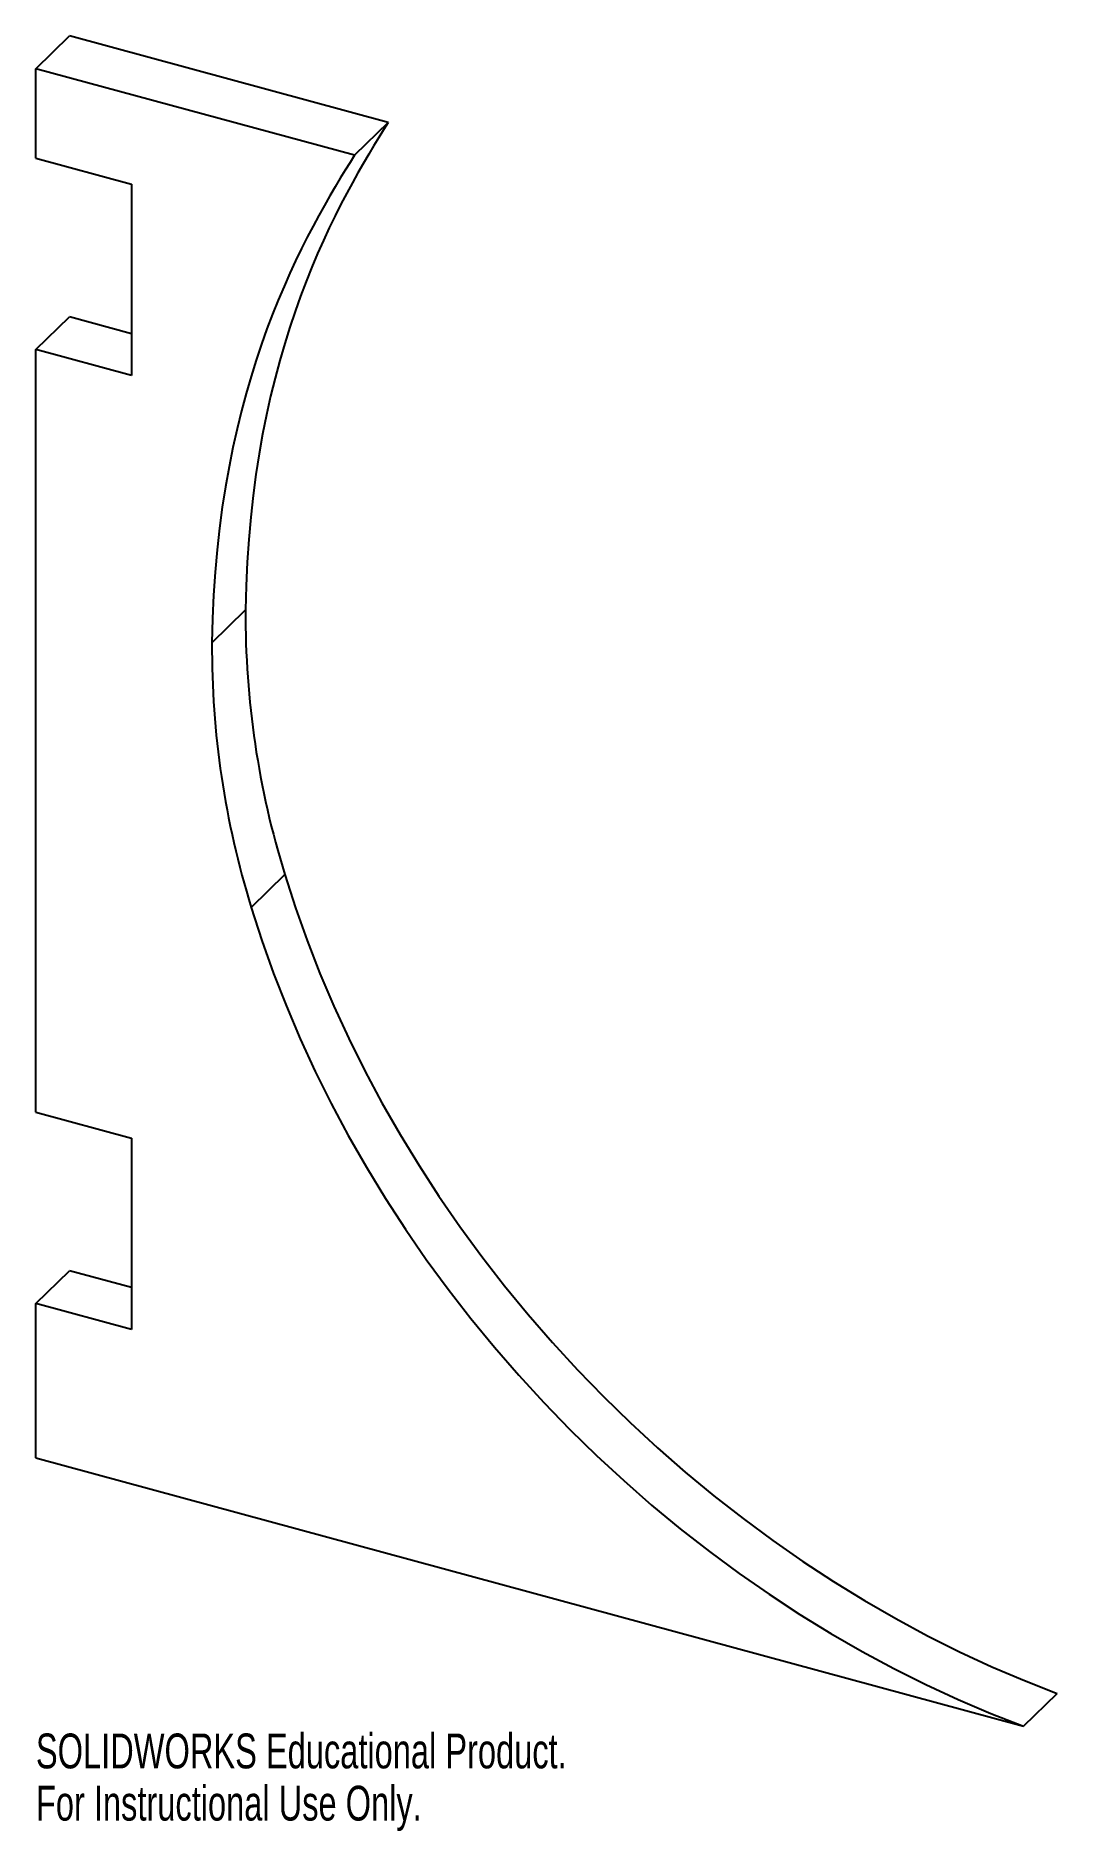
# Paper-space layout '_Trimetric' of a CAD drawing. Header units: millimetres. Extents: x -80 to 62, y -132 to 117.
import ezdxf

# ---------------------------------------------------------------- set-up
doc = ezdxf.new("R2010")
doc.units = ezdxf.units.MM
doc.styles.add('SLDTEXTSTYLE0', font='TXT', dxfattribs={"width": 0.7})

psp = doc.layouts.new('_Trimetric')

# ---------------------------------------------------------------- linework, layer by layer
at = {"color": 7, "linetype": 'Continuous', "lineweight": 25}
for p, q in [((-79.84, 112.31), (-75.18, 116.86)), ((-30.95, 104.84), (-75.18, 116.86)), ((-79.84, 99.88), (-79.84, 112.31)), ((-35.62, 100.29), (-79.84, 112.31)), ((-30.95, 104.84), (-35.62, 100.29)), ((-79.84, 99.88), (-66.58, 96.27)), ((-66.58, 96.27), (-66.58, 69.7)), ((-79.84, 73.31), (-75.18, 77.86)), ((-66.58, 75.52), (-75.18, 77.86)), ((-79.84, -32.55), (-79.84, 73.31)), ((-66.58, 69.7), (-79.84, 73.31)), ((-55.41, 32.6), (-50.74, 37.16)), ((-45.28, 0.43), (-49.95, -4.13)), ((-79.84, -32.55), (-66.58, -36.16)), ((-66.58, -36.16), (-66.58, -62.73)), ((-79.84, -59.13), (-75.18, -54.57)), ((-66.58, -56.91), (-75.18, -54.57)), ((-79.84, -80.56), (-79.84, -59.13)), ((-66.58, -62.73), (-79.84, -59.13)), ((-79.84, -80.56), (57.24, -117.81)), ((57.24, -117.81), (61.91, -113.26))]:
    psp.add_line(p, q, dxfattribs=at)
at = {"color": 7, "linetype": 'Continuous', "lineweight": 25, "flags": 128}
for points in [[(-45.28, 0.43), (-43.81, -4.17), (-42.19, -8.75), (-40.41, -13.31), (-38.48, -17.85), (-36.4, -22.35), (-34.18, -26.83), (-31.81, -31.26), (-29.3, -35.64), (-26.66, -39.97), (-23.89, -44.24), (-20.98, -48.45), (-17.95, -52.59), (-14.8, -56.65), (-11.53, -60.63), (-8.15, -64.53), (-4.66, -68.34), (-1.06, -72.05), (2.63, -75.65), (6.42, -79.16), (10.3, -82.55), (14.27, -85.83), (18.31, -88.99), (22.43, -92.03), (26.61, -94.94), (30.86, -97.72), (35.17, -100.37), (39.53, -102.88), (43.93, -105.25), (48.38, -107.47), (52.86, -109.55), (57.37, -111.48), (61.91, -113.26)], [(-49.95, -4.13), (-48.48, -8.72), (-46.85, -13.3), (-45.07, -17.86), (-43.14, -22.4), (-41.07, -26.91), (-38.84, -31.38), (-36.48, -35.81), (-33.97, -40.2), (-31.33, -44.53), (-28.55, -48.8), (-25.65, -53.01), (-22.62, -57.14), (-19.47, -61.21), (-16.2, -65.19), (-12.81, -69.09), (-9.32, -72.89), (-5.73, -76.6), (-2.03, -80.21), (1.76, -83.71), (5.63, -87.11), (9.6, -90.39), (13.64, -93.55), (17.76, -96.59), (21.94, -99.5), (26.19, -102.28), (30.5, -104.93), (34.86, -107.44), (39.27, -109.8), (43.71, -112.03), (48.2, -114.11), (52.71, -116.04), (57.24, -117.81)]]:
    psp.add_lwpolyline(points, dxfattribs=at)
at = {"color": 7, "linetype": 'Continuous', "lineweight": 25}
for centre in [(71.26, 36.52), (66.6, 31.96)]:
    psp.add_arc(centre, 122.01, 179.701, 197.2074, dxfattribs=at)
for points in [[(-30.95, 104.84), (-37.4, 94.53), (-50.31, 73.42), (-50.74, 37.16)], [(-35.62, 100.29), (-42.06, 89.98), (-54.97, 68.87), (-55.41, 32.6)]]:
    psp.add_open_spline(points, degree=3, dxfattribs=at)

# ---------------------------------------------------------------- texts
at = {"color": 7, "linetype": 'Continuous', "char_height": 4.8336, "attachment_point": 1, "style": 'SLDTEXTSTYLE0'}
for s, insert in [('SOLIDWORKS Educational Product.', (-79.84, -118.83)), ('For Instructional Use Only.', (-79.84, -126.08))]:
    psp.add_mtext(s, dxfattribs=dict(at, insert=insert))

doc.saveas('drawing.dxf')
